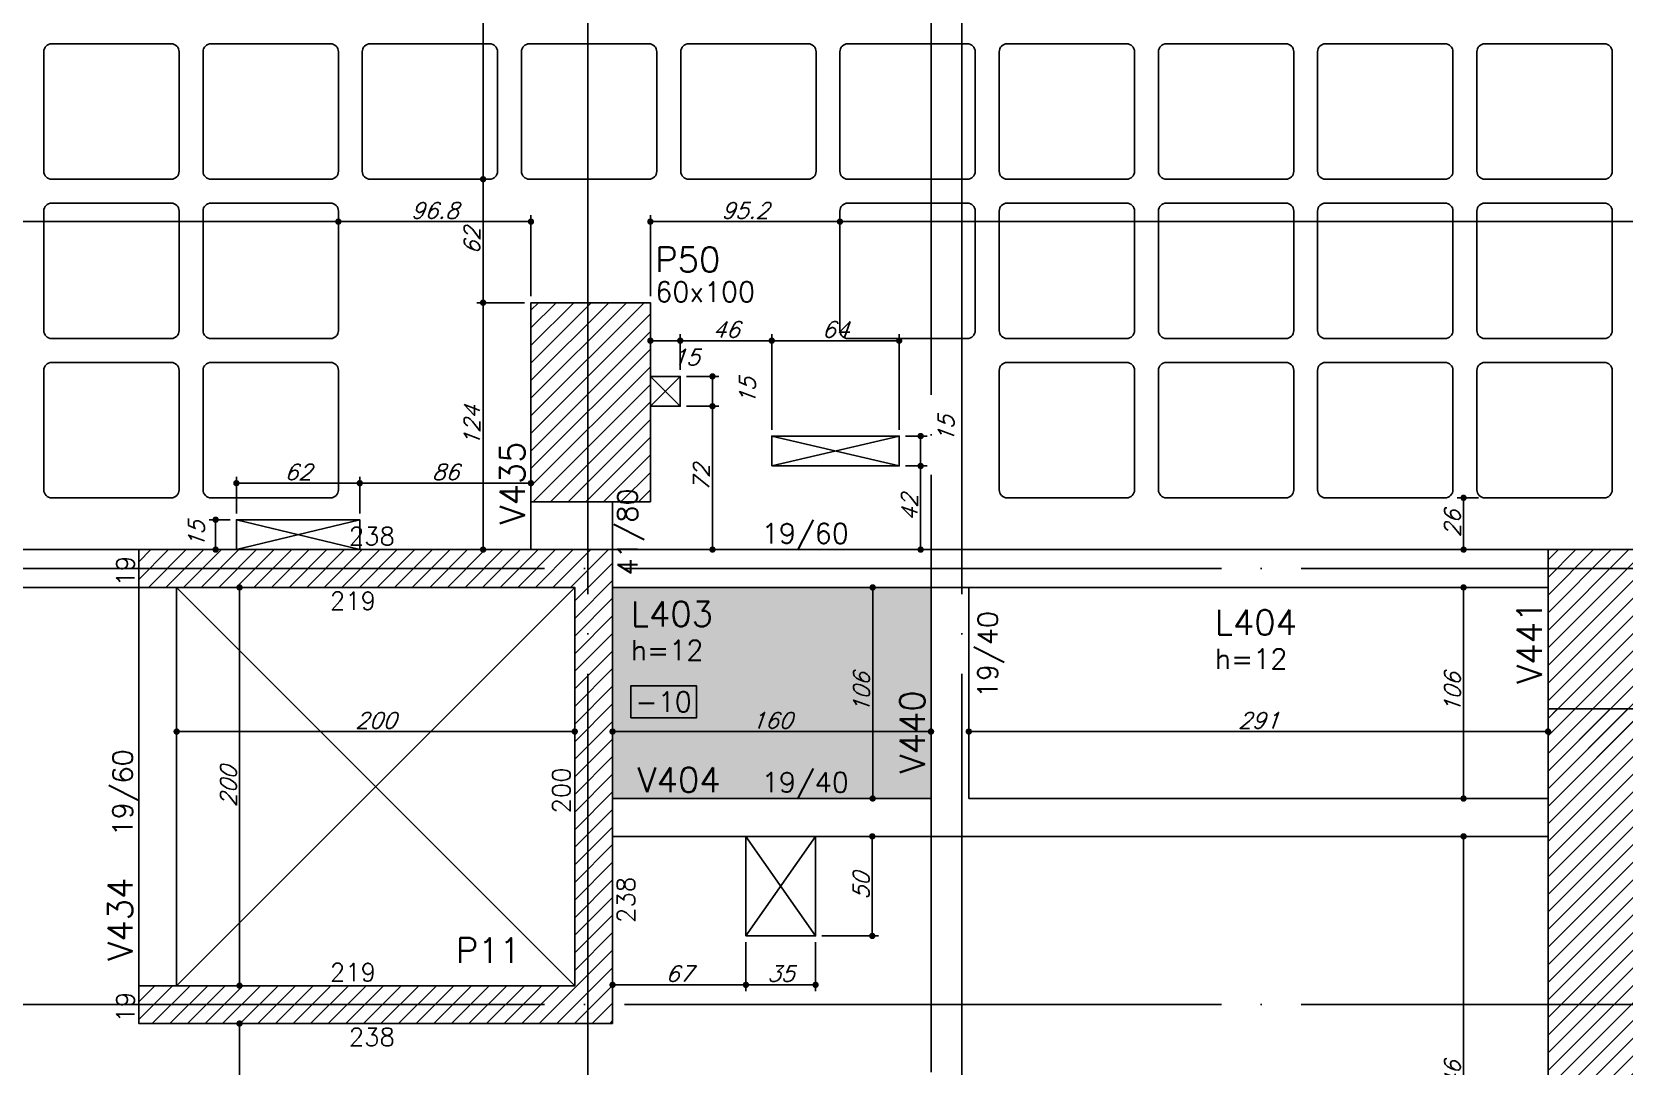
# Model space of a CAD drawing. Header units: millimetres. Extents: x -4122 to 5523, y -2094 to 2406.
# Drawn here: x 1778 to 2578, y 624 to 1144 of the extents above; entities that cross this region are included whole.
import ezdxf
from ezdxf.enums import TextEntityAlignment as Align

# ---------------------------------------------------------------- set-up
doc = ezdxf.new("R2010")
doc.units = ezdxf.units.MM
doc.header["$LTSCALE"] = 50
doc.linetypes.add('EIXO', pattern=[6.8, 6, -0.4, 0, -0.4])
for name, color, linetype in [('251', 5, 'Continuous'), ('F-COTAS', 106, 'Continuous'), ('F-COTAS-FUROS', 50, 'Continuous'), ('F-CUBETA', 1, 'Continuous'), ('F-EIXO', 12, 'EIXO'), ('F-LAJES-DIM', 2, 'Continuous'), ('F-LAJES-NOME', 4, 'Continuous'), ('F-PILARES-DIM', 172, 'Continuous'), ('F-PILARES-HACH', 174, 'Continuous'), ('F-PILARES-NOME', 170, 'Continuous'), ('F-PILARES-S', 170, 'Continuous'), ('F-PILARES-V', 170, 'Continuous'), ('F-TEXTO', 6, 'Continuous'), ('F-VIGAS', 3, 'Continuous'), ('F-VIGAS-DIM', 2, 'Continuous'), ('F-VIGAS-NOME', 4, 'Continuous'), ('F-VÃO', 1, 'Continuous')]:
    doc.layers.add(name, color=color, linetype=linetype)
doc.layers.add('F-DESNIVEL-4', color=7, linetype='Continuous', true_color=0xc3f1b6)
doc.styles.add('CP-TEXT-INCL', font='simplex.shx', dxfattribs={"oblique": 20})
doc.styles.add('MCP', font='simplex.shx')
doc.styles.add('ROMANS', font='simplex.shx')
doc.dimstyles.new('CP-COTAS-50', dxfattribs={"dimscale": 0.64, "dimtxt": 12.5, "dimasz": 5, "dimexe": 5, "dimexo": 5, "dimgap": 2.5, "dimtad": 1, "dimdec": 1, "dimdsep": 46, "dimtxsty": 'CP-TEXT-INCL', "dimblk1": 'DOT', "dimblk2": 'DOT', "dimsah": 1, "dimcen": 9, "dimclrd": 256, "dimclre": 256, "dimclrt": 256, "dimadec": 0, "dimazin": 0, "dimtfac": 1, "dimtdec": 1, "dimtmove": 2, "dimatfit": 3, "dimldrblk": 'DOT', "dimfxl": 0, "dimtolj": 1, "dimarcsym": 0})
pattern_1 = [(45, (0, 0), (-4.419417, 4.419417), [])]

# ---------------------------------------------------------------- blocks, each defined once
blk = doc.blocks.new('_VAONER063650636500869008690')
at = {"layer": '251', "color": 1}
for p, q in [((30, 34), (-30, 34)), ((-34, 30), (-34, -30)), ((34, -30), (34, 30)), ((-30, -34), (30, -34))]:
    blk.add_line(p, q, dxfattribs=at)
for centre, start, end in [((-30, 30), 90, 180), ((30, 30), 0, 90), ((-30, -30), 180, 270), ((30, -30), 270, 0)]:
    blk.add_arc(centre, 4, start, end, dxfattribs=at)
blk = doc.blocks.new('*U52')
at = {"layer": 'F-LAJES-DIM', "color": 1}
blk.add_lwpolyline([(0, 0), (33, 0), (33, 16), (0, 16)], close=True, dxfattribs=at)
at = {"layer": 'F-LAJES-DIM', "style": 'MCP'}
blk.add_attdef('DIM', text='', height=10, dxfattribs=at).set_placement((16.5, 8), align=Align.MIDDLE_CENTER)
blk = doc.blocks.new('*U26')
at = {"layer": 'F-EIXO'}
blk.add_line((0, 0), (7397, 0), dxfattribs=at)
at = {"layer": 'F-TEXTO', "style": 'ROMANS'}
blk.add_attdef('EIXO', text='', height=17.5, dxfattribs=at).set_placement((-28.2072, 0), align=Align.MIDDLE_CENTER)
blk = doc.blocks.new('*U34')
at = {"layer": 'F-EIXO'}
blk.add_line((0, 0), (0, -3377.88), dxfattribs=at)
at = {"layer": 'F-TEXTO', "style": 'ROMANS'}
blk.add_attdef('EIXO', text='', height=17.5, rotation=360, dxfattribs=at).set_placement((0, 28.21), align=Align.MIDDLE_CENTER)
blk = doc.blocks.new('*U30')
at = {"layer": 'F-EIXO'}
blk.add_line((0, 0), (0, -3477.88), dxfattribs=at)
at = {"layer": 'F-TEXTO', "style": 'ROMANS'}
blk.add_attdef('EIXO', text='', height=17.5, rotation=360, dxfattribs=at).set_placement((0, 28.21), align=Align.MIDDLE_CENTER)
blk = doc.blocks.new('*U121')
at = {"layer": 'F-VÃO'}
for p, q in [((0, 0), (35, 50)), ((0, 50), (35, 0))]:
    blk.add_line(p, q, dxfattribs=at)
at = {"layer": 'F-VÃO', "color": 3}
blk.add_lwpolyline([(0, 0), (35, 0), (35, 50), (0, 50)], close=True, dxfattribs=at)
blk = doc.blocks.new('*U124')
at = {"layer": 'F-VÃO'}
for p, q in [((0, 0), (15, 15)), ((0, 15), (15, 0))]:
    blk.add_line(p, q, dxfattribs=at)
at = {"layer": 'F-VÃO', "color": 3}
blk.add_lwpolyline([(0, 0), (15, 0), (15, 15), (0, 15)], close=True, dxfattribs=at)
blk = doc.blocks.new('*U127')
at = {"layer": 'F-VÃO'}
for p, q in [((0, 0), (64, 15)), ((0, 15), (64, 0))]:
    blk.add_line(p, q, dxfattribs=at)
at = {"layer": 'F-VÃO', "color": 3}
blk.add_lwpolyline([(0, 0), (64, 0), (64, 15), (0, 15)], close=True, dxfattribs=at)
blk = doc.blocks.new('*U130')
at = {"layer": 'F-VÃO'}
for p, q in [((0, 0), (62, 15)), ((0, 15), (62, 0))]:
    blk.add_line(p, q, dxfattribs=at)
at = {"layer": 'F-VÃO', "color": 3}
blk.add_lwpolyline([(0, 0), (62, 0), (62, 15), (0, 15)], close=True, dxfattribs=at)
blk = doc.blocks.new('_DOT')
at = {"color": 0, "linetype": 'ByBlock'}
blk.add_line((-0.5, 0), (-1, 0), dxfattribs=at)
at = {"color": 0, "linetype": 'ByBlock', "const_width": 0.5}
blk.add_lwpolyline([(-0.25, 0, 1), (0.25, 0, 1)], format="xyb", close=True, dxfattribs=at)
blk = doc.blocks.new('*D196')
at = {"layer": 'DEFPOINTS', "color": 0, "transparency": 16777216}
for p in [(2137, 689.5), (2070, 686.32), (2137, 664.93)]:
    blk.add_point(p, dxfattribs=at)
at = {"layer": 'F-COTAS-FUROS', "lineweight": -2, "transparency": 16777216}
for p, q in [((2070, 683.12), (2070, 661.73)), ((2137, 686.3), (2137, 661.73)), ((2073.2, 664.93), (2133.8, 664.93))]:
    blk.add_line(p, q, dxfattribs=at)
at = {"layer": 'F-COTAS-FUROS', "lineweight": -2, "transparency": 16777216, "xscale": 3.2, "yscale": 3.2, "zscale": 3.2, "rotation": 180}
blk.add_blockref('_DOT', (2070, 664.93), dxfattribs=at)
at = {"layer": 'F-COTAS-FUROS', "lineweight": -2, "transparency": 16777216, "xscale": 3.2, "yscale": 3.2, "zscale": 3.2}
blk.add_blockref('_DOT', (2137, 664.93), dxfattribs=at)
at = {"layer": 'F-COTAS-FUROS', "transparency": 16777216, "insert": (2103.5, 670.53), "char_height": 8, "attachment_point": 5, "style": 'CP-TEXT-INCL'}
blk.add_mtext('\\A1;67', dxfattribs=at)
blk = doc.blocks.new('*D197')
at = {"layer": 'DEFPOINTS', "color": 0, "transparency": 16777216}
for p in [(2137, 689.5), (2172, 689.5), (2172, 664.93)]:
    blk.add_point(p, dxfattribs=at)
at = {"layer": 'F-COTAS-FUROS', "lineweight": -2, "transparency": 16777216}
for p, q in [((2137, 686.3), (2137, 661.73)), ((2172, 686.3), (2172, 661.73)), ((2140.2, 664.93), (2168.8, 664.93))]:
    blk.add_line(p, q, dxfattribs=at)
at = {"layer": 'F-COTAS-FUROS', "lineweight": -2, "transparency": 16777216, "xscale": 3.2, "yscale": 3.2, "zscale": 3.2, "rotation": 180}
blk.add_blockref('_DOT', (2137, 664.93), dxfattribs=at)
at = {"layer": 'F-COTAS-FUROS', "lineweight": -2, "transparency": 16777216, "xscale": 3.2, "yscale": 3.2, "zscale": 3.2}
blk.add_blockref('_DOT', (2172, 664.93), dxfattribs=at)
at = {"layer": 'F-COTAS-FUROS', "transparency": 16777216, "insert": (2154.5, 670.53), "char_height": 8, "attachment_point": 5, "style": 'CP-TEXT-INCL'}
blk.add_mtext('\\A1;35', dxfattribs=at)
blk = doc.blocks.new('*D198')
at = {"layer": 'DEFPOINTS', "color": 0, "transparency": 16777216}
for p in [(2192.8, 739.5), (2200.49, 739.5), (2172, 689.5)]:
    blk.add_point(p, dxfattribs=at)
at = {"layer": 'F-COTAS-FUROS', "lineweight": -2, "transparency": 16777216}
for p, q in [((2196, 739.5), (2203.69, 739.5)), ((2200.49, 692.7), (2200.49, 736.3)), ((2175.2, 689.5), (2203.69, 689.5))]:
    blk.add_line(p, q, dxfattribs=at)
at = {"layer": 'F-COTAS-FUROS', "lineweight": -2, "transparency": 16777216, "xscale": 3.2, "yscale": 3.2, "zscale": 3.2}
for p, rotation in [((2200.49, 739.5), 90), ((2200.49, 689.5), 270)]:
    blk.add_blockref('_DOT', p, dxfattribs=dict(at, rotation=rotation))
at = {"layer": 'F-COTAS-FUROS', "transparency": 16777216, "insert": (2194.89, 714.5), "char_height": 8, "attachment_point": 5, "rotation": 90, "style": 'CP-TEXT-INCL'}
blk.add_mtext('\\A1;50', dxfattribs=at)
blk = doc.blocks.new('*D199')
at = {"layer": 'DEFPOINTS', "color": 0, "transparency": 16777216}
for p in [(1943, 916.86), (2029, 909.92), (1943, 898.5)]:
    blk.add_point(p, dxfattribs=at)
at = {"layer": 'F-COTAS-FUROS', "lineweight": -2, "transparency": 16777216}
for p, q in [((1943, 901.7), (1943, 920.06)), ((2029, 913.12), (2029, 920.06)), ((2025.8, 916.86), (1946.2, 916.86))]:
    blk.add_line(p, q, dxfattribs=at)
at = {"layer": 'F-COTAS-FUROS', "lineweight": -2, "transparency": 16777216, "xscale": 3.2, "yscale": 3.2, "zscale": 3.2, "rotation": 180}
blk.add_blockref('_DOT', (1943, 916.86), dxfattribs=at)
at = {"layer": 'F-COTAS-FUROS', "lineweight": -2, "transparency": 16777216, "xscale": 3.2, "yscale": 3.2, "zscale": 3.2}
blk.add_blockref('_DOT', (2029, 916.86), dxfattribs=at)
at = {"layer": 'F-COTAS-FUROS', "transparency": 16777216, "insert": (1986, 922.46), "char_height": 8, "attachment_point": 5, "style": 'CP-TEXT-INCL'}
blk.add_mtext('\\A1;86', dxfattribs=at)
blk = doc.blocks.new('*D200')
at = {"layer": 'DEFPOINTS', "color": 0, "transparency": 16777216}
for p in [(1881, 916.86), (1881, 898.5), (1943, 898.5)]:
    blk.add_point(p, dxfattribs=at)
at = {"layer": 'F-COTAS-FUROS', "lineweight": -2, "transparency": 16777216}
for p, q in [((1881, 901.7), (1881, 920.06)), ((1943, 901.7), (1943, 920.06)), ((1939.8, 916.86), (1884.2, 916.86))]:
    blk.add_line(p, q, dxfattribs=at)
at = {"layer": 'F-COTAS-FUROS', "lineweight": -2, "transparency": 16777216, "xscale": 3.2, "yscale": 3.2, "zscale": 3.2, "rotation": 180}
blk.add_blockref('_DOT', (1881, 916.86), dxfattribs=at)
at = {"layer": 'F-COTAS-FUROS', "lineweight": -2, "transparency": 16777216, "xscale": 3.2, "yscale": 3.2, "zscale": 3.2}
blk.add_blockref('_DOT', (1943, 916.86), dxfattribs=at)
at = {"layer": 'F-COTAS-FUROS', "transparency": 16777216, "insert": (1912, 922.46), "char_height": 8, "attachment_point": 5, "style": 'CP-TEXT-INCL'}
blk.add_mtext('\\A1;62', dxfattribs=at)
blk = doc.blocks.new('*D201')
at = {"layer": 'DEFPOINTS', "color": 0, "transparency": 16777216}
for p in [(1870.59, 898.5), (1881, 898.5), (1881, 883.5)]:
    blk.add_point(p, dxfattribs=at)
at = {"layer": 'F-COTAS-FUROS', "lineweight": -2, "transparency": 16777216}
for p, q in [((1877.8, 898.5), (1867.39, 898.5)), ((1870.59, 886.7), (1870.59, 895.3)), ((1877.8, 883.5), (1867.39, 883.5))]:
    blk.add_line(p, q, dxfattribs=at)
at = {"layer": 'F-COTAS-FUROS', "lineweight": -2, "transparency": 16777216, "xscale": 3.2, "yscale": 3.2, "zscale": 3.2}
for p, rotation in [((1870.59, 898.5), 90), ((1870.59, 883.5), 270)]:
    blk.add_blockref('_DOT', p, dxfattribs=dict(at, rotation=rotation))
at = {"layer": 'F-COTAS-FUROS', "transparency": 16777216, "insert": (1860.99, 891), "char_height": 8, "attachment_point": 5, "rotation": 90, "style": 'CP-TEXT-INCL'}
blk.add_mtext('\\A1;15', dxfattribs=at)
blk = doc.blocks.new('*D202')
at = {"layer": 'DEFPOINTS', "color": 0, "transparency": 16777216}
for p in [(2214, 925.5), (2220.38, 883.5), (2224.79, 883.5)]:
    blk.add_point(p, dxfattribs=at)
at = {"layer": 'F-COTAS-FUROS', "lineweight": -2, "transparency": 16777216}
for p, q in [((2217.2, 925.5), (2227.99, 925.5)), ((2224.79, 922.3), (2224.79, 886.7)), ((2223.58, 883.5), (2227.99, 883.5))]:
    blk.add_line(p, q, dxfattribs=at)
at = {"layer": 'F-COTAS-FUROS', "lineweight": -2, "transparency": 16777216, "xscale": 3.2, "yscale": 3.2, "zscale": 3.2}
for p, rotation in [((2224.79, 925.5), 90), ((2224.79, 883.5), 270)]:
    blk.add_blockref('_DOT', p, dxfattribs=dict(at, rotation=rotation))
at = {"layer": 'F-COTAS-FUROS', "transparency": 16777216, "insert": (2219.19, 904.5), "char_height": 8, "attachment_point": 5, "rotation": 90, "style": 'CP-TEXT-INCL'}
blk.add_mtext('\\A1;42', dxfattribs=at)
blk = doc.blocks.new('*D203')
at = {"layer": 'DEFPOINTS', "color": 0, "transparency": 16777216}
for p in [(2104, 955.5), (2104, 883.5), (2120.21, 883.5)]:
    blk.add_point(p, dxfattribs=at)
at = {"layer": 'F-COTAS-FUROS', "lineweight": -2, "transparency": 16777216}
for p, q in [((2107.2, 955.5), (2123.41, 955.5)), ((2120.21, 952.3), (2120.21, 886.7)), ((2107.2, 883.5), (2123.41, 883.5))]:
    blk.add_line(p, q, dxfattribs=at)
at = {"layer": 'F-COTAS-FUROS', "lineweight": -2, "transparency": 16777216, "xscale": 3.2, "yscale": 3.2, "zscale": 3.2}
for p, rotation in [((2120.21, 955.5), 90), ((2120.21, 883.5), 270)]:
    blk.add_blockref('_DOT', p, dxfattribs=dict(at, rotation=rotation))
at = {"layer": 'F-COTAS-FUROS', "transparency": 16777216, "insert": (2114.61, 919.5), "char_height": 8, "attachment_point": 5, "rotation": 90, "style": 'CP-TEXT-INCL'}
blk.add_mtext('\\A1;72', dxfattribs=at)
blk = doc.blocks.new('*D204')
at = {"layer": 'DEFPOINTS', "color": 0, "transparency": 16777216}
for p in [(2214, 940.5), (2224.79, 940.5), (2214, 925.5)]:
    blk.add_point(p, dxfattribs=at)
at = {"layer": 'F-COTAS-FUROS', "lineweight": -2, "transparency": 16777216}
for p, q in [((2217.2, 940.5), (2227.99, 940.5)), ((2224.79, 928.7), (2224.79, 937.3)), ((2217.2, 925.5), (2227.99, 925.5))]:
    blk.add_line(p, q, dxfattribs=at)
at = {"layer": 'F-COTAS-FUROS', "lineweight": -2, "transparency": 16777216, "xscale": 3.2, "yscale": 3.2, "zscale": 3.2}
for p, rotation in [((2224.79, 940.5), 90), ((2224.79, 925.5), 270)]:
    blk.add_blockref('_DOT', p, dxfattribs=dict(at, rotation=rotation))
at = {"layer": 'F-COTAS-FUROS', "transparency": 16777216, "insert": (2237.57, 943.93), "char_height": 8, "attachment_point": 5, "rotation": 90, "style": 'CP-TEXT-INCL'}
blk.add_mtext('\\A1;15', dxfattribs=at)
blk = doc.blocks.new('*D205')
at = {"layer": 'DEFPOINTS', "color": 0, "transparency": 16777216}
for p in [(2104, 970.5), (2120.21, 970.5), (2104, 955.5)]:
    blk.add_point(p, dxfattribs=at)
at = {"layer": 'F-COTAS-FUROS', "lineweight": -2, "transparency": 16777216}
for p, q in [((2107.2, 970.5), (2123.41, 970.5)), ((2120.21, 958.7), (2120.21, 967.3)), ((2107.2, 955.5), (2123.41, 955.5))]:
    blk.add_line(p, q, dxfattribs=at)
at = {"layer": 'F-COTAS-FUROS', "lineweight": -2, "transparency": 16777216, "xscale": 3.2, "yscale": 3.2, "zscale": 3.2}
for p, rotation in [((2120.21, 970.5), 90), ((2120.21, 955.5), 270)]:
    blk.add_blockref('_DOT', p, dxfattribs=dict(at, rotation=rotation))
at = {"layer": 'F-COTAS-FUROS', "transparency": 16777216, "insert": (2137.81, 963), "char_height": 8, "attachment_point": 5, "rotation": 90, "style": 'CP-TEXT-INCL'}
blk.add_mtext('\\A1;15', dxfattribs=at)
blk = doc.blocks.new('*D206')
at = {"layer": 'DEFPOINTS', "color": 0, "transparency": 16777216}
for p in [(2089, 988.42), (2089, 980.54), (2104, 970.5)]:
    blk.add_point(p, dxfattribs=at)
at = {"layer": 'F-COTAS-FUROS', "lineweight": -2, "transparency": 16777216}
for p, q in [((2089, 983.74), (2089, 991.62)), ((2100.8, 988.42), (2092.2, 988.42)), ((2104, 973.7), (2104, 991.62))]:
    blk.add_line(p, q, dxfattribs=at)
at = {"layer": 'F-COTAS-FUROS', "lineweight": -2, "transparency": 16777216, "xscale": 3.2, "yscale": 3.2, "zscale": 3.2, "rotation": 180}
blk.add_blockref('_DOT', (2089, 988.42), dxfattribs=at)
at = {"layer": 'F-COTAS-FUROS', "lineweight": -2, "transparency": 16777216, "xscale": 3.2, "yscale": 3.2, "zscale": 3.2}
blk.add_blockref('_DOT', (2104, 988.42), dxfattribs=at)
at = {"layer": 'F-COTAS-FUROS', "transparency": 16777216, "insert": (2106.88, 980.12), "char_height": 8, "attachment_point": 5, "style": 'CP-TEXT-INCL'}
blk.add_mtext('\\A1;15', dxfattribs=at)
blk = doc.blocks.new('*D207')
at = {"layer": 'DEFPOINTS', "color": 0, "transparency": 16777216}
for p in [(2150, 988.42), (2104, 970.5), (2150, 940.5)]:
    blk.add_point(p, dxfattribs=at)
at = {"layer": 'F-COTAS-FUROS', "lineweight": -2, "transparency": 16777216}
for p, q in [((2104, 973.7), (2104, 991.62)), ((2107.2, 988.42), (2146.8, 988.42)), ((2150, 943.7), (2150, 991.62))]:
    blk.add_line(p, q, dxfattribs=at)
at = {"layer": 'F-COTAS-FUROS', "lineweight": -2, "transparency": 16777216, "xscale": 3.2, "yscale": 3.2, "zscale": 3.2, "rotation": 180}
blk.add_blockref('_DOT', (2104, 988.42), dxfattribs=at)
at = {"layer": 'F-COTAS-FUROS', "lineweight": -2, "transparency": 16777216, "xscale": 3.2, "yscale": 3.2, "zscale": 3.2}
blk.add_blockref('_DOT', (2150, 988.42), dxfattribs=at)
at = {"layer": 'F-COTAS-FUROS', "transparency": 16777216, "insert": (2127, 994.02), "char_height": 8, "attachment_point": 5, "style": 'CP-TEXT-INCL'}
blk.add_mtext('\\A1;46', dxfattribs=at)
blk = doc.blocks.new('*D208')
at = {"layer": 'DEFPOINTS', "color": 0, "transparency": 16777216}
for p in [(2214, 988.42), (2150, 940.5), (2214, 940.5)]:
    blk.add_point(p, dxfattribs=at)
at = {"layer": 'F-COTAS-FUROS', "lineweight": -2, "transparency": 16777216}
for p, q in [((2150, 943.7), (2150, 991.62)), ((2153.2, 988.42), (2210.8, 988.42)), ((2214, 943.7), (2214, 991.62))]:
    blk.add_line(p, q, dxfattribs=at)
at = {"layer": 'F-COTAS-FUROS', "lineweight": -2, "transparency": 16777216, "xscale": 3.2, "yscale": 3.2, "zscale": 3.2, "rotation": 180}
blk.add_blockref('_DOT', (2150, 988.42), dxfattribs=at)
at = {"layer": 'F-COTAS-FUROS', "lineweight": -2, "transparency": 16777216, "xscale": 3.2, "yscale": 3.2, "zscale": 3.2}
blk.add_blockref('_DOT', (2214, 988.42), dxfattribs=at)
at = {"layer": 'F-COTAS-FUROS', "transparency": 16777216, "insert": (2182, 994.02), "char_height": 8, "attachment_point": 5, "style": 'CP-TEXT-INCL'}
blk.add_mtext('\\A1;64', dxfattribs=at)
blk = doc.blocks.new('*D232')
at = {"layer": 'DEFPOINTS', "color": 0, "transparency": 16777216}
for p in [(2004.97, 1007.5), (2029, 1007.5), (2007.06, 883.5)]:
    blk.add_point(p, dxfattribs=at)
at = {"layer": 'F-COTAS', "lineweight": -2, "transparency": 16777216}
for p, q in [((2025.8, 1007.5), (2001.77, 1007.5)), ((2004.97, 886.7), (2004.97, 1004.3)), ((2003.86, 883.5), (2001.77, 883.5))]:
    blk.add_line(p, q, dxfattribs=at)
at = {"layer": 'F-COTAS', "lineweight": -2, "transparency": 16777216, "xscale": 3.2, "yscale": 3.2, "zscale": 3.2}
for p, rotation in [((2004.97, 1007.5), 90), ((2004.97, 883.5), 270)]:
    blk.add_blockref('_DOT', p, dxfattribs=dict(at, rotation=rotation))
at = {"layer": 'F-COTAS', "transparency": 16777216, "insert": (1999.37, 945.5), "char_height": 8, "attachment_point": 5, "rotation": 90, "style": 'CP-TEXT-INCL'}
blk.add_mtext('\\A1;124', dxfattribs=at)
blk = doc.blocks.new('*D233')
at = {"layer": 'DEFPOINTS', "color": 0, "transparency": 16777216}
for p in [(2004.97, 1069.5), (2008.24, 1069.5), (2029, 1007.5)]:
    blk.add_point(p, dxfattribs=at)
at = {"layer": 'F-COTAS', "lineweight": -2, "transparency": 16777216}
for p, q in [((2005.04, 1069.5), (2001.77, 1069.5)), ((2004.97, 1010.7), (2004.97, 1066.3)), ((2025.8, 1007.5), (2001.77, 1007.5))]:
    blk.add_line(p, q, dxfattribs=at)
at = {"layer": 'F-COTAS', "lineweight": -2, "transparency": 16777216, "xscale": 3.2, "yscale": 3.2, "zscale": 3.2}
for p, rotation in [((2004.97, 1069.5), 90), ((2004.97, 1007.5), 270)]:
    blk.add_blockref('_DOT', p, dxfattribs=dict(at, rotation=rotation))
at = {"layer": 'F-COTAS', "transparency": 16777216, "insert": (1999.37, 1038.5), "char_height": 8, "attachment_point": 5, "rotation": 90, "style": 'CP-TEXT-INCL'}
blk.add_mtext('\\A1;62', dxfattribs=at)
blk = doc.blocks.new('*D234')
at = {"layer": 'DEFPOINTS', "color": 0, "transparency": 16777216}
for p in [(1989.79, 1617.5), (2004.97, 1617.5), (1996.98, 1069.5)]:
    blk.add_point(p, dxfattribs=at)
at = {"layer": 'F-COTAS', "lineweight": -2, "transparency": 16777216}
for p, q in [((1992.99, 1617.5), (2008.17, 1617.5)), ((2004.97, 1072.7), (2004.97, 1614.3)), ((2000.18, 1069.5), (2008.17, 1069.5))]:
    blk.add_line(p, q, dxfattribs=at)
at = {"layer": 'F-COTAS', "lineweight": -2, "transparency": 16777216, "xscale": 3.2, "yscale": 3.2, "zscale": 3.2}
for p, rotation in [((2004.97, 1617.5), 90), ((2004.97, 1069.5), 270)]:
    blk.add_blockref('_DOT', p, dxfattribs=dict(at, rotation=rotation))
at = {"layer": 'F-COTAS', "transparency": 16777216, "insert": (1999.37, 1343.5), "char_height": 8, "attachment_point": 5, "rotation": 90, "style": 'CP-TEXT-INCL'}
blk.add_mtext('\\A1;548', dxfattribs=at)
blk = doc.blocks.new('*D236')
at = {"layer": 'DEFPOINTS', "color": 0, "transparency": 16777216}
for p in [(1932.24, 1048.21), (1932.24, 1034.52), (2029, 1007.5)]:
    blk.add_point(p, dxfattribs=at)
at = {"layer": 'F-COTAS', "lineweight": -2, "transparency": 16777216}
for p, q in [((1932.24, 1037.72), (1932.24, 1051.41)), ((2025.8, 1048.21), (1935.44, 1048.21)), ((2029, 1010.7), (2029, 1051.41))]:
    blk.add_line(p, q, dxfattribs=at)
at = {"layer": 'F-COTAS', "lineweight": -2, "transparency": 16777216, "xscale": 3.2, "yscale": 3.2, "zscale": 3.2, "rotation": 180}
blk.add_blockref('_DOT', (1932.24, 1048.21), dxfattribs=at)
at = {"layer": 'F-COTAS', "lineweight": -2, "transparency": 16777216, "xscale": 3.2, "yscale": 3.2, "zscale": 3.2}
blk.add_blockref('_DOT', (2029, 1048.21), dxfattribs=at)
at = {"layer": 'F-COTAS', "transparency": 16777216, "insert": (1980.62, 1053.81), "char_height": 8, "attachment_point": 5, "style": 'CP-TEXT-INCL'}
blk.add_mtext('\\A1;96.8', dxfattribs=at)
blk = doc.blocks.new('*D237')
at = {"layer": 'DEFPOINTS', "color": 0, "transparency": 16777216}
for p in [(2184.24, 1048.21), (2184.24, 1040.28), (2089, 1007.5)]:
    blk.add_point(p, dxfattribs=at)
at = {"layer": 'F-COTAS', "lineweight": -2, "transparency": 16777216}
for p, q in [((2089, 1010.7), (2089, 1051.41)), ((2092.2, 1048.21), (2181.04, 1048.21)), ((2184.24, 1043.48), (2184.24, 1051.41))]:
    blk.add_line(p, q, dxfattribs=at)
at = {"layer": 'F-COTAS', "lineweight": -2, "transparency": 16777216, "xscale": 3.2, "yscale": 3.2, "zscale": 3.2, "rotation": 180}
blk.add_blockref('_DOT', (2089, 1048.21), dxfattribs=at)
at = {"layer": 'F-COTAS', "lineweight": -2, "transparency": 16777216, "xscale": 3.2, "yscale": 3.2, "zscale": 3.2}
blk.add_blockref('_DOT', (2184.24, 1048.21), dxfattribs=at)
at = {"layer": 'F-COTAS', "transparency": 16777216, "insert": (2136.62, 1053.81), "char_height": 8, "attachment_point": 5, "style": 'CP-TEXT-INCL'}
blk.add_mtext('\\A1;95.2', dxfattribs=at)
blk = doc.blocks.new('*D238')
at = {"layer": 'DEFPOINTS', "color": 0, "transparency": 16777216}
for p in [(1932.24, 1048.21), (1384.24, 1040.77), (1932.24, 1040.77)]:
    blk.add_point(p, dxfattribs=at)
at = {"layer": 'F-COTAS', "lineweight": -2, "transparency": 16777216}
for p, q in [((1384.24, 1043.97), (1384.24, 1051.41)), ((1387.44, 1048.21), (1929.04, 1048.21)), ((1932.24, 1043.97), (1932.24, 1051.41))]:
    blk.add_line(p, q, dxfattribs=at)
at = {"layer": 'F-COTAS', "lineweight": -2, "transparency": 16777216, "xscale": 3.2, "yscale": 3.2, "zscale": 3.2, "rotation": 180}
blk.add_blockref('_DOT', (1384.24, 1048.21), dxfattribs=at)
at = {"layer": 'F-COTAS', "lineweight": -2, "transparency": 16777216, "xscale": 3.2, "yscale": 3.2, "zscale": 3.2}
blk.add_blockref('_DOT', (1932.24, 1048.21), dxfattribs=at)
at = {"layer": 'F-COTAS', "transparency": 16777216, "insert": (1658.24, 1053.81), "char_height": 8, "attachment_point": 5, "style": 'CP-TEXT-INCL'}
blk.add_mtext('\\A1;548', dxfattribs=at)
blk = doc.blocks.new('*D240')
at = {"layer": 'DEFPOINTS', "color": 0, "transparency": 16777216}
for p in [(3212.24, 1048.21), (2184.24, 1035.63), (3212.24, 1035.63)]:
    blk.add_point(p, dxfattribs=at)
at = {"layer": 'F-COTAS', "lineweight": -2, "transparency": 16777216}
for p, q in [((2184.24, 1038.83), (2184.24, 1051.41)), ((2187.44, 1048.21), (3209.04, 1048.21)), ((3212.24, 1038.83), (3212.24, 1051.41))]:
    blk.add_line(p, q, dxfattribs=at)
at = {"layer": 'F-COTAS', "lineweight": -2, "transparency": 16777216, "xscale": 3.2, "yscale": 3.2, "zscale": 3.2, "rotation": 180}
blk.add_blockref('_DOT', (2184.24, 1048.21), dxfattribs=at)
at = {"layer": 'F-COTAS', "lineweight": -2, "transparency": 16777216, "xscale": 3.2, "yscale": 3.2, "zscale": 3.2}
blk.add_blockref('_DOT', (3212.24, 1048.21), dxfattribs=at)
at = {"layer": 'F-COTAS', "transparency": 16777216, "insert": (2698.24, 1053.81), "char_height": 8, "attachment_point": 5, "style": 'CP-TEXT-INCL'}
blk.add_mtext('\\A1;1028', dxfattribs=at)
blk = doc.blocks.new('*D242')
at = {"layer": 'DEFPOINTS', "color": 0, "transparency": 16777216}
for p in [(2504.34, 864.5), (2497.56, 758.5), (2504.34, 758.5)]:
    blk.add_point(p, dxfattribs=at)
at = {"layer": 'F-COTAS', "lineweight": -2, "transparency": 16777216}
for p, q in [((2501.14, 864.5), (2494.36, 864.5)), ((2497.56, 861.3), (2497.56, 761.7)), ((2501.14, 758.5), (2494.36, 758.5))]:
    blk.add_line(p, q, dxfattribs=at)
at = {"layer": 'F-COTAS', "lineweight": -2, "transparency": 16777216, "xscale": 3.2, "yscale": 3.2, "zscale": 3.2}
for p, rotation in [((2497.56, 864.5), 90), ((2497.56, 758.5), 270)]:
    blk.add_blockref('_DOT', p, dxfattribs=dict(at, rotation=rotation))
at = {"layer": 'F-COTAS', "transparency": 16777216, "insert": (2491.96, 811.5), "char_height": 8, "attachment_point": 5, "rotation": 90, "style": 'CP-TEXT-INCL'}
blk.add_mtext('\\A1;106', dxfattribs=at)
blk = doc.blocks.new('*D243')
at = {"layer": 'DEFPOINTS', "color": 0, "transparency": 16777216}
for p in [(2497.56, 739.5), (2497.56, 493.5), (2497.56, 493.5)]:
    blk.add_point(p, dxfattribs=at)
at = {"layer": 'F-COTAS', "lineweight": -2, "transparency": 16777216}
blk.add_line((2497.56, 736.3), (2497.56, 496.7), dxfattribs=at)
at = {"layer": 'F-COTAS', "lineweight": -2, "transparency": 16777216, "xscale": 3.2, "yscale": 3.2, "zscale": 3.2}
for p, rotation in [((2497.56, 739.5), 90), ((2497.56, 493.5), 270)]:
    blk.add_blockref('_DOT', p, dxfattribs=dict(at, rotation=rotation))
at = {"layer": 'F-COTAS', "transparency": 16777216, "insert": (2491.96, 616.5), "char_height": 8, "attachment_point": 5, "rotation": 90, "style": 'CP-TEXT-INCL'}
blk.add_mtext('\\A1;246', dxfattribs=at)
blk = doc.blocks.new('*D308')
at = {"layer": 'DEFPOINTS', "color": 0, "transparency": 16777216}
for p in [(1882.59, 645.5), (1883.42, 645.5), (1883.42, 493.5)]:
    blk.add_point(p, dxfattribs=at)
at = {"layer": 'F-COTAS', "lineweight": -2, "transparency": 16777216}
for p, q in [((1880.22, 645.5), (1879.39, 645.5)), ((1882.59, 496.7), (1882.59, 642.3)), ((1880.22, 493.5), (1879.39, 493.5))]:
    blk.add_line(p, q, dxfattribs=at)
at = {"layer": 'F-COTAS', "lineweight": -2, "transparency": 16777216, "xscale": 3.2, "yscale": 3.2, "zscale": 3.2}
for p, rotation in [((1882.59, 645.5), 90), ((1882.59, 493.5), 270)]:
    blk.add_blockref('_DOT', p, dxfattribs=dict(at, rotation=rotation))
at = {"layer": 'F-COTAS', "transparency": 16777216, "insert": (1876.99, 569.5), "char_height": 8, "attachment_point": 5, "rotation": 90, "style": 'CP-TEXT-INCL'}
blk.add_mtext('\\A1;152', dxfattribs=at)
blk = doc.blocks.new('*D309')
at = {"layer": 'DEFPOINTS', "color": 0, "transparency": 16777216}
for p in [(1882.59, 864.5), (1891.71, 864.5), (1891.71, 664.5)]:
    blk.add_point(p, dxfattribs=at)
at = {"layer": 'F-COTAS', "lineweight": -2, "transparency": 16777216}
for p, q in [((1888.51, 864.5), (1879.39, 864.5)), ((1882.59, 667.7), (1882.59, 861.3)), ((1888.51, 664.5), (1879.39, 664.5))]:
    blk.add_line(p, q, dxfattribs=at)
at = {"layer": 'F-COTAS', "lineweight": -2, "transparency": 16777216, "xscale": 3.2, "yscale": 3.2, "zscale": 3.2}
for p, rotation in [((1882.59, 864.5), 90), ((1882.59, 664.5), 270)]:
    blk.add_blockref('_DOT', p, dxfattribs=dict(at, rotation=rotation))
at = {"layer": 'F-COTAS', "transparency": 16777216, "insert": (1876.99, 764.5), "char_height": 8, "attachment_point": 5, "rotation": 90, "style": 'CP-TEXT-INCL'}
blk.add_mtext('\\A1;200', dxfattribs=at)
blk = doc.blocks.new('*D310')
at = {"layer": 'DEFPOINTS', "color": 0, "transparency": 16777216}
for p in [(2051, 792.13), (1851, 788.55), (2051, 788.55)]:
    blk.add_point(p, dxfattribs=at)
at = {"layer": 'F-COTAS', "lineweight": -2, "transparency": 16777216}
for p, q in [((1851, 791.75), (1851, 795.33)), ((1854.2, 792.13), (2047.8, 792.13)), ((2051, 791.75), (2051, 795.33))]:
    blk.add_line(p, q, dxfattribs=at)
at = {"layer": 'F-COTAS', "lineweight": -2, "transparency": 16777216, "xscale": 3.2, "yscale": 3.2, "zscale": 3.2, "rotation": 180}
blk.add_blockref('_DOT', (1851, 792.13), dxfattribs=at)
at = {"layer": 'F-COTAS', "lineweight": -2, "transparency": 16777216, "xscale": 3.2, "yscale": 3.2, "zscale": 3.2}
blk.add_blockref('_DOT', (2051, 792.13), dxfattribs=at)
at = {"layer": 'F-COTAS', "transparency": 16777216, "insert": (1951, 797.73), "char_height": 8, "attachment_point": 5, "style": 'CP-TEXT-INCL'}
blk.add_mtext('\\A1;200', dxfattribs=at)
blk = doc.blocks.new('*D311')
at = {"layer": 'DEFPOINTS', "color": 0, "transparency": 16777216}
for p in [(2070, 792.13), (2230, 792.13), (2230, 792.13)]:
    blk.add_point(p, dxfattribs=at)
at = {"layer": 'F-COTAS', "lineweight": -2, "transparency": 16777216}
blk.add_line((2073.2, 792.13), (2226.8, 792.13), dxfattribs=at)
at = {"layer": 'F-COTAS', "lineweight": -2, "transparency": 16777216, "xscale": 3.2, "yscale": 3.2, "zscale": 3.2, "rotation": 180}
blk.add_blockref('_DOT', (2070, 792.13), dxfattribs=at)
at = {"layer": 'F-COTAS', "lineweight": -2, "transparency": 16777216, "xscale": 3.2, "yscale": 3.2, "zscale": 3.2}
blk.add_blockref('_DOT', (2230, 792.13), dxfattribs=at)
at = {"layer": 'F-COTAS', "transparency": 16777216, "insert": (2150, 797.73), "char_height": 8, "attachment_point": 5, "style": 'CP-TEXT-INCL'}
blk.add_mtext('\\A1;160', dxfattribs=at)
blk = doc.blocks.new('*D312')
at = {"layer": 'DEFPOINTS', "color": 0, "transparency": 16777216}
for p in [(2200.69, 864.5), (2202.79, 864.5), (2202.79, 758.5)]:
    blk.add_point(p, dxfattribs=at)
at = {"layer": 'F-COTAS', "lineweight": -2, "transparency": 16777216}
for p, q in [((2199.59, 864.5), (2197.49, 864.5)), ((2200.69, 761.7), (2200.69, 861.3)), ((2199.59, 758.5), (2197.49, 758.5))]:
    blk.add_line(p, q, dxfattribs=at)
at = {"layer": 'F-COTAS', "lineweight": -2, "transparency": 16777216, "xscale": 3.2, "yscale": 3.2, "zscale": 3.2}
for p, rotation in [((2200.69, 864.5), 90), ((2200.69, 758.5), 270)]:
    blk.add_blockref('_DOT', p, dxfattribs=dict(at, rotation=rotation))
at = {"layer": 'F-COTAS', "transparency": 16777216, "insert": (2195.09, 811.5), "char_height": 8, "attachment_point": 5, "rotation": 90, "style": 'CP-TEXT-INCL'}
blk.add_mtext('\\A1;106', dxfattribs=at)
blk = doc.blocks.new('*D313')
at = {"layer": 'DEFPOINTS', "color": 0, "transparency": 16777216}
for p in [(2540, 792.13), (2249, 783), (2540, 783)]:
    blk.add_point(p, dxfattribs=at)
at = {"layer": 'F-COTAS', "lineweight": -2, "transparency": 16777216}
for p, q in [((2249, 786.2), (2249, 795.33)), ((2252.2, 792.13), (2536.8, 792.13)), ((2540, 786.2), (2540, 795.33))]:
    blk.add_line(p, q, dxfattribs=at)
at = {"layer": 'F-COTAS', "lineweight": -2, "transparency": 16777216, "xscale": 3.2, "yscale": 3.2, "zscale": 3.2, "rotation": 180}
blk.add_blockref('_DOT', (2249, 792.13), dxfattribs=at)
at = {"layer": 'F-COTAS', "lineweight": -2, "transparency": 16777216, "xscale": 3.2, "yscale": 3.2, "zscale": 3.2}
blk.add_blockref('_DOT', (2540, 792.13), dxfattribs=at)
at = {"layer": 'F-COTAS', "transparency": 16777216, "insert": (2394.5, 797.73), "char_height": 8, "attachment_point": 5, "style": 'CP-TEXT-INCL'}
blk.add_mtext('\\A1;291', dxfattribs=at)
blk = doc.blocks.new('*D314')
at = {"layer": 'DEFPOINTS', "color": 0, "transparency": 16777216}
for p in [(2497.56, 909.5), (2508.24, 909.5), (2509.69, 883.5)]:
    blk.add_point(p, dxfattribs=at)
at = {"layer": 'F-COTAS', "lineweight": -2, "transparency": 16777216}
for p, q in [((2505.04, 909.5), (2494.36, 909.5)), ((2497.56, 886.7), (2497.56, 906.3)), ((2506.49, 883.5), (2494.36, 883.5))]:
    blk.add_line(p, q, dxfattribs=at)
at = {"layer": 'F-COTAS', "lineweight": -2, "transparency": 16777216, "xscale": 3.2, "yscale": 3.2, "zscale": 3.2}
for p, rotation in [((2497.56, 909.5), 90), ((2497.56, 883.5), 270)]:
    blk.add_blockref('_DOT', p, dxfattribs=dict(at, rotation=rotation))
at = {"layer": 'F-COTAS', "transparency": 16777216, "insert": (2491.96, 896.5), "char_height": 8, "attachment_point": 5, "rotation": 90, "style": 'CP-TEXT-INCL'}
blk.add_mtext('\\A1;26', dxfattribs=at)

msp = doc.modelspace()

# ---------------------------------------------------------------- hatches: boundary and pattern name
at = {"layer": 'F-PILARES-HACH', "linetype": 'Continuous'}
h = msp.add_hatch(dxfattribs=at)
h.set_pattern_fill('ANSI31', color=256, scale=50, style=0)
h.set_pattern_definition(pattern_1)
h.paths.add_polyline_path([(2029, 907.5), (2089, 907.5), (2089, 1007.5), (2029, 1007.5)], flags=16)
h = msp.add_hatch(dxfattribs=at)
h.set_pattern_fill('ANSI31', color=256, scale=50, style=0)
h.set_pattern_definition(pattern_1)
h.paths.add_polyline_path([(2070, 645.5), (2070, 883.5), (1832, 883.5), (1832, 864.5), (2051, 864.5), (2051, 664.5), (1832, 664.5), (1832, 645.5)], flags=16)
h = msp.add_hatch(dxfattribs=at)
h.set_pattern_fill('ANSI31', color=256, scale=50, style=0)
h.set_pattern_definition(pattern_1)
h.paths.add_polyline_path([(2540, 474.5), (2600, 474.5), (2600, 883.5), (2540, 883.5)], flags=16)
h = msp.add_hatch(dxfattribs=at)
h.set_pattern_fill('ANSI31', color=256, scale=50, style=0)
h.set_pattern_definition(pattern_1)
h.paths.add_polyline_path([(2540, 474.5), (2600, 474.5), (2600, 803.5), (2540, 803.5)], flags=16)

# ---------------------------------------------------------------- linework, layer by layer
at = {"layer": 'F-DESNIVEL-4', "linetype": 'Continuous'}
for points in [[(2230, 864.5), (2070, 864.5), (2070, 758.5)], [(2230, 864.5), (2070, 758.5), (2230, 864.5)], [(2230, 864.5), (2070, 758.5), (2230, 758.5)], [(2230, 864.5), (2230, 758.5), (2230, 864.5)]]:
    msp.add_solid(points, dxfattribs=at)
at = {"layer": 'F-PILARES-S', "linetype": 'Continuous'}
for points in [[(2029, 907.5), (2089, 907.5), (2089, 1007.5), (2029, 1007.5), (2029, 907.5)], [(2070, 645.5), (2070, 883.5), (1832, 883.5), (1832, 864.5), (2051, 864.5), (2051, 664.5), (1832, 664.5), (1832, 645.5), (2070, 645.5)], [(2540, 474.5), (2600, 474.5), (2600, 803.5), (2540, 803.5), (2540, 474.5)]]:
    msp.add_lwpolyline(points, dxfattribs=at)
at = {"layer": 'F-PILARES-V', "linetype": 'Continuous'}
msp.add_lwpolyline([(2540, 474.5), (2600, 474.5), (2600, 883.5), (2540, 883.5), (2540, 474.5)], dxfattribs=at)
at = {"layer": 'F-VIGAS'}
for points in [[(2029, 907.5), (2029, 883.5)], [(2070, 883.5), (2070, 907.5)], [(1832, 883.5), (1316, 883.5)], [(2239.5, 883.5), (2070, 883.5)], [(2600, 883.5), (2239.5, 883.5)], [(2540, 883.5), (2540, 864.5)], [(1316, 864.5), (1832, 864.5)], [(1832, 864.5), (1832, 664.5)], [(1851, 664.5), (1851, 864.5)], [(2070, 864.5), (2230, 864.5)], [(2230, 864.5), (2230, 758.5)], [(2249, 864.5), (2230, 864.5)], [(2249, 864.5), (2540, 864.5)], [(2249, 758.5), (2249, 864.5)], [(2540, 864.5), (2540, 807)], [(2540, 807), (2540, 803.5)], [(2230, 758.5), (2070, 758.5)], [(2540, 758.5), (2249, 758.5)], [(2070, 739.5), (2239.5, 739.5)], [(2239.5, 739.5), (2540, 739.5)]]:
    msp.add_lwpolyline(points, dxfattribs=at)
at = {"layer": 'F-VÃO'}
for p, q in [((1851, 664.5), (2051, 864.5)), ((1851, 864.5), (2051, 664.5))]:
    msp.add_line(p, q, dxfattribs=at)

# ---------------------------------------------------------------- block references
at = {"layer": 'F-CUBETA'}
for p in [(1818.244, 1103.5), (1898.244, 1103.5), (1978.244, 1103.5), (2058.244, 1103.5), (2138.244, 1103.5), (2218.244, 1103.5), (2298.244, 1103.5), (2378.244, 1103.5), (2458.244, 1103.5), (2538.244, 1103.5), (1818.244, 1023.5), (1898.244, 1023.5), (2218.244, 1023.5), (2298.244, 1023.5), (2378.244, 1023.5), (2458.244, 1023.5), (2538.244, 1023.5), (1818.244, 943.5), (1898.244, 943.5), (2298.244, 943.5), (2378.244, 943.5), (2458.244, 943.5), (2538.244, 943.5)]:
    msp.add_blockref('_VAONER063650636500869008690', p, dxfattribs=at)
at = {"layer": 'F-EIXO', "linetype": 'Continuous'}
for name, p in [('*U30', (2230, 1941.357)), ('*U34', (2057.5, 1841.357)), ('*U34', (2245.5, 1841.357)), ('*U26', (-3705.761, 874)), ('*U26', (-3705.761, 655))]:
    msp.add_blockref(name, p, dxfattribs=at)
at = {"layer": 'F-LAJES-DIM', "linetype": 'Continuous'}
msp.add_blockref('*U52', (2079.184, 799.058), dxfattribs=at).add_auto_attribs({'DIM': '-10'})
at = {"layer": 'F-VÃO'}
for name, p in [('*U124', (2089, 955.5)), ('*U127', (2150, 925.5)), ('*U130', (1881, 883.5)), ('*U121', (2137, 689.5))]:
    msp.add_blockref(name, p, dxfattribs=at)

# ---------------------------------------------------------------- texts
at = {"layer": 'F-LAJES-DIM', "linetype": 'Continuous', "style": 'MCP'}
for p in [(2079.184, 827.958), (2372.583, 823.686)]:
    msp.add_text('h=12', height=10, dxfattribs=at).set_placement(p)
at = {"layer": 'F-LAJES-NOME', "linetype": 'Continuous', "style": 'MCP'}
for s, p in [('L403', (2079.184, 844.958)), ('L404', (2372.583, 840.686))]:
    msp.add_text(s, height=12.5, dxfattribs=at).set_placement(p)
at = {"layer": 'F-PILARES-DIM', "linetype": 'Continuous', "style": 'MCP'}
for s, height, p in [('60x100', 10, (2091.49, 1007.958)), ('238', 9, (1937.5, 885.75)), ('219', 9, (1928, 853.25)), ('219', 9, (1928, 666.75)), ('238', 9, (1937.5, 634.25))]:
    msp.add_text(s, height=height, dxfattribs=at).set_placement(p)
for s, p in [('19', (1829.75, 865)), ('200', (2048.75, 751)), ('238', (2081.25, 696)), ('19', (1829.75, 646))]:
    msp.add_text(s, height=9, rotation=90, dxfattribs=at).set_placement(p)
at = {"layer": 'F-PILARES-NOME', "linetype": 'Continuous', "style": 'MCP'}
for s, p in [('P50', (2091.49, 1022.958)), ('P11', (1991.263, 676))]:
    msp.add_text(s, height=12.5, dxfattribs=at).set_placement(p)
at = {"layer": 'F-VIGAS-DIM', "linetype": 'Continuous', "style": 'MCP'}
for s, p in [('41/80', (2082.5, 870.5)), ('19/40', (2263.48, 808.921)), ('19/60', (1828.875, 739.5))]:
    msp.add_text(s, height=10, rotation=90, dxfattribs=at).set_placement(p)
for s, p in [('19/60', (2145, 886.625)), ('19/40', (2145, 761.625))]:
    msp.add_text(s, height=10, dxfattribs=at).set_placement(p)
at = {"layer": 'F-VIGAS-NOME', "linetype": 'Continuous', "style": 'MCP'}
for s, p in [('V435', (2025.875, 896)), ('V441', (2536.875, 816)), ('V440', (2226.875, 771)), ('V434', (1828.875, 677))]:
    msp.add_text(s, height=12.5, rotation=90, dxfattribs=at).set_placement(p)
msp.add_text('V404', height=12.5, dxfattribs=at).set_placement((2082.5, 761.625))

# ---------------------------------------------------------------- dimensions: what is measured, and where the dimension line sits
at = {"layer": 'F-COTAS'}
for base, p1, p2, picture, middle in [((2004.975, 1617.5), (1996.975, 1069.5), (1989.788, 1617.5), '*D234', (1999.375, 1343.5)), ((2004.975, 1069.5), (2029, 1007.5), (2008.244, 1069.5), '*D233', (1999.375, 1038.5)), ((2004.975, 1007.5), (2007.059, 883.5), (2029, 1007.5), '*D232', (1999.375, 945.5)), ((2497.558, 909.5), (2509.688, 883.5), (2508.244, 909.5), '*D314', (2491.958, 896.5)), ((1882.595, 864.5), (1891.708, 664.5), (1891.708, 864.5), '*D309', (1876.995, 764.5)), ((2200.69, 864.5), (2202.79, 758.5), (2202.79, 864.5), '*D312', (2195.09, 811.5)), ((2497.558, 758.5), (2504.337, 864.5), (2504.337, 758.5), '*D242', (2491.958, 811.5)), ((2497.558, 493.5), (2497.558, 739.5), (2497.558, 493.5), '*D243', (2491.958, 616.5)), ((1882.595, 645.5), (1883.423, 493.5), (1883.423, 645.5), '*D308', (1876.995, 569.5))]:
    dim = msp.add_linear_dim(base=base, p1=p1, p2=p2, angle=90, dimstyle='CP-COTAS-50', override={"dimfxl": 7.5}, dxfattribs=at)
    dim.commit()
    dim.dimension.update_dxf_attribs({"geometry": picture, "text_midpoint": middle})
for base, p1, p2, picture, middle in [((1932.244, 1048.207), (1384.244, 1040.773), (1932.244, 1040.773), '*D238', (1658.244, 1053.807)), ((1932.244, 1048.207), (2029, 1007.5), (1932.244, 1034.523), '*D236', (1980.622, 1053.807)), ((2184.244, 1048.207), (2089, 1007.5), (2184.244, 1040.285), '*D237', (2136.622, 1053.807)), ((3212.244, 1048.207), (2184.244, 1035.634), (3212.244, 1035.634), '*D240', (2698.244, 1053.807)), ((2051, 792.125), (1851, 788.545), (2051, 788.545), '*D310', (1951, 797.725)), ((2230, 792.125), (2070, 792.125), (2230, 792.125), '*D311', (2150, 797.725)), ((2540, 792.125), (2249, 782.997), (2540, 782.997), '*D313', (2394.5, 797.725))]:
    dim = msp.add_linear_dim(base=base, p1=p1, p2=p2, dimstyle='CP-COTAS-50', override={"dimfxl": 7.5}, dxfattribs=at)
    dim.commit()
    dim.dimension.update_dxf_attribs({"geometry": picture, "text_midpoint": middle})
at = {"layer": 'F-COTAS-FUROS'}
for base, p1, p2, picture, middle in [((2150, 988.423), (2104, 970.5), (2150, 940.5), '*D207', (2127, 994.023)), ((2214, 988.423), (2150, 940.5), (2214, 940.5), '*D208', (2182, 994.023)), ((1881, 916.864), (1943, 898.5), (1881, 898.5), '*D200', (1912, 922.464)), ((1943, 916.864), (2029, 909.92), (1943, 898.5), '*D199', (1986, 922.464)), ((2137, 664.925), (2070, 686.317), (2137, 689.5), '*D196', (2103.5, 670.525)), ((2172, 664.925), (2137, 689.5), (2172, 689.5), '*D197', (2154.5, 670.525))]:
    dim = msp.add_linear_dim(base=base, p1=p1, p2=p2, dimstyle='CP-COTAS-50', override={"dimfxl": 7.5}, dxfattribs=at)
    dim.commit()
    dim.dimension.update_dxf_attribs({"geometry": picture, "text_midpoint": middle})
dim = msp.add_linear_dim(base=(2089, 988.423), p1=(2104, 970.5), p2=(2089, 980.541), dimstyle='CP-COTAS-50', override={"dimfxl": 7.5}, dxfattribs=at)
dim.commit()
dim.dimension.update_dxf_attribs({"geometry": '*D206', "text_midpoint": (2106.883, 980.118), "dimtype": 160})
for base, p1, p2, picture, middle in [((2120.207, 970.5), (2104, 955.5), (2104, 970.5), '*D205', (2137.807, 963)), ((2120.207, 883.5), (2104, 955.5), (2104, 883.5), '*D203', (2114.607, 919.5)), ((2224.788, 883.5), (2214, 925.5), (2220.376, 883.5), '*D202', (2219.188, 904.5)), ((1870.588, 898.5), (1881, 883.5), (1881, 898.5), '*D201', (1860.988, 891)), ((2200.488, 739.5), (2172, 689.5), (2192.797, 739.5), '*D198', (2194.888, 714.5))]:
    dim = msp.add_linear_dim(base=base, p1=p1, p2=p2, angle=90, dimstyle='CP-COTAS-50', override={"dimfxl": 7.5}, dxfattribs=at)
    dim.commit()
    dim.dimension.update_dxf_attribs({"geometry": picture, "text_midpoint": middle})
dim = msp.add_linear_dim(base=(2224.788, 940.5), p1=(2214, 925.5), p2=(2214, 940.5), angle=90, dimstyle='CP-COTAS-50', override={"dimfxl": 7.5}, dxfattribs=at)
dim.commit()
dim.dimension.update_dxf_attribs({"geometry": '*D204', "text_midpoint": (2237.567, 943.933), "dimtype": 160})

doc.saveas('drawing.dxf')
